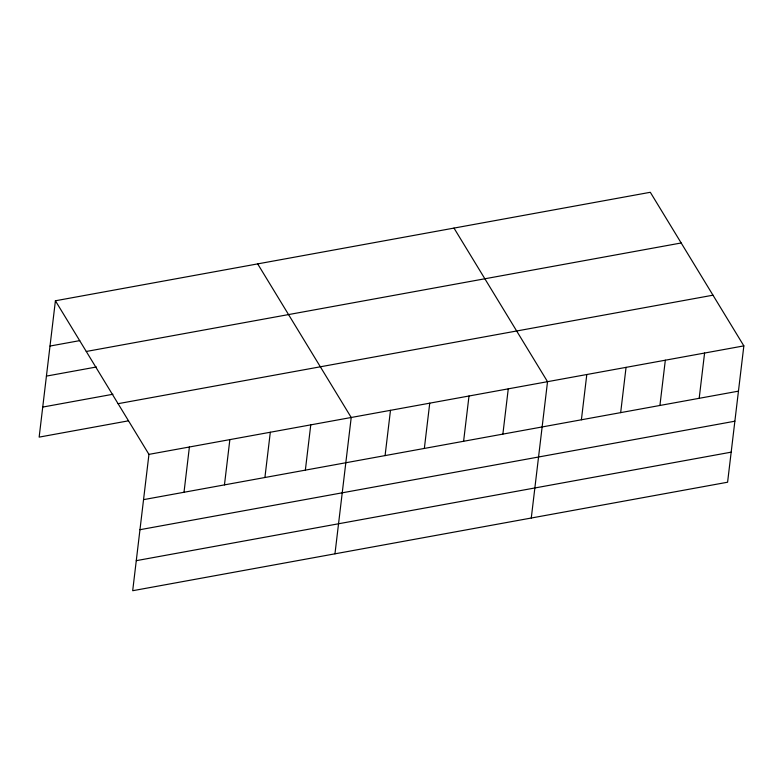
<?xml version="1.0" encoding="UTF-8"?>
<svg xmlns="http://www.w3.org/2000/svg" width="783" height="783" viewBox="0 0 783 783"><rect width="100%" height="100%" fill="white"/><g stroke="black" fill="none" stroke-linecap="round" stroke-linejoin="round"><path stroke-width="1.17" d="M55.407 300.78L148.946 454.375L132.689 590.715L727.593 482.22L743.85 345.88L650.311 192.285L55.407 300.78L39.15 437.12L128.383 420.843M184.005 492.272L189.398 446.995M224.457 484.892L229.859 439.625M264.908 477.513L270.311 432.245M305.36 470.133L310.763 424.866M334.958 553.826L351.215 417.486L257.676 263.891M385.079 455.598L390.482 410.331M424.347 448.434L429.74 403.167M463.605 441.269L469.007 396.002M502.872 434.115L508.265 388.848M531.275 518.023L547.532 381.683L453.993 228.088M581.397 419.796L586.8 374.519M620.665 412.631L626.057 367.364M659.922 405.467L665.325 360.2M699.19 398.312L704.583 353.035M50.014 346.047L79.758 340.625M86.277 351.469L681.181 242.975M46.422 376.104L96.397 366.992M42.732 407.072L112.928 394.26M118.076 403.685L712.98 295.191M148.946 454.375L743.85 345.88M143.553 499.642L738.447 391.148M139.971 529.7L734.865 421.205M136.271 560.667L731.175 452.163"/></g></svg>
